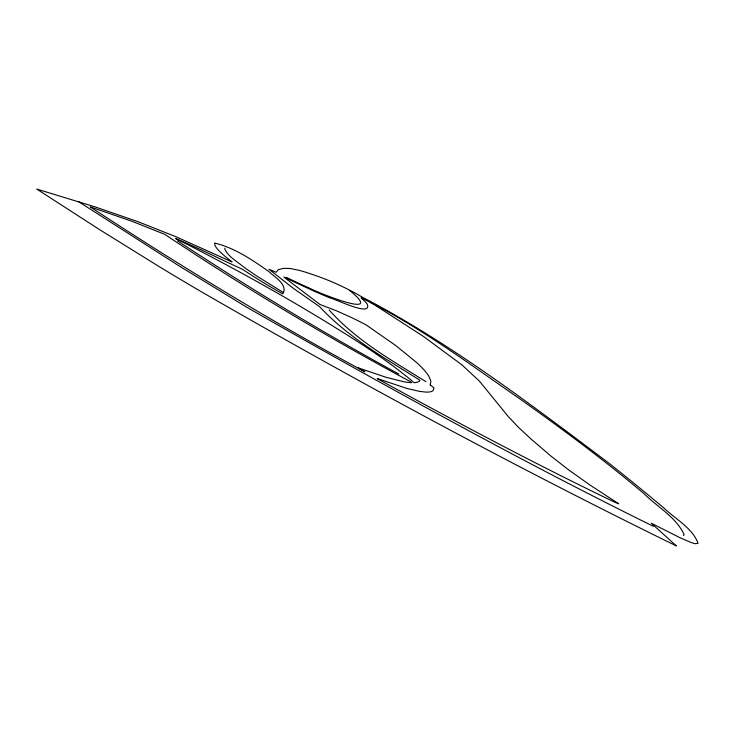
<?xml version="1.0" encoding="UTF-8"?>
<svg xmlns="http://www.w3.org/2000/svg" width="735" height="735" viewBox="0 0 735 735"><rect width="100%" height="100%" fill="white"/><g stroke="black" fill="none" stroke-linecap="round" stroke-linejoin="round"><path stroke-width="1.1" d="M225.039 248.173L224.772 249.036C228.273 256.818 236.716 261.1 242.982 266.465A118.307 14.728 27.8 0 0 257.921 276.755L283.012 292.31M683.486 535.493L684.129 534.611C676.264 517.265 657.265 506.939 644.035 493.69C604.06 459.908 561.953 428.753 519.296 398.48C470.749 364.927 423.139 329.427 370.532 302.305M653.415 526.333C542.825 471.842 434.504 412.868 326.919 352.708A880.64 75.227 28.6 0 1 247.447 307.625L179.377 266.107L78.893 201.859M398.839 374.041C323.189 332.854 249.468 288.148 177.493 240.841M425.868 381.621C391.92 360.49 355.905 340.259 329.142 309.968M231.497 261.421L232.058 261.954L176.308 236.881L137.858 221.639L94.944 206.847L36.75 189.07L99.418 229.522L159.807 267.007A494.591 57.119 28.2 0 0 202.364 292.365C357.642 381.832 515.428 467.092 676.384 545.93L651.247 523.173L679.682 537.57L690.679 542.32A35.831 5.255 30.5 0 0 695.31 543.725L698.057 543.284C692.453 527.932 675.171 519.002 663.723 507.821C645.523 492.698 627.258 477.649 608.672 463.004C535.797 408.155 462.71 352.515 382.788 308.167A34.361 3.693 28.2 0 1 378.479 305.815L374.032 303.38A66.646 7.754 28.1 0 0 362.869 297.5C346.378 287.734 328.977 279.87 310.629 273.87A132.052 15.931 28.3 0 0 299.384 270.388L290.316 268.505L283.453 268.348L278.344 269.662L276.112 272.281L268.992 269.267L293.274 288.276L317.584 305.255A9.279 1.231 27.7 0 1 320.23 307.34C347.958 336.97 383.67 357.614 417.82 378.902L419.106 379.747A3.197 0.469 28.5 0 1 419.713 380.243L419.887 380.693A159.881 23.226 27.4 0 1 414.035 382.687A228.594 37.632 27 0 0 357.513 341.545C298.768 303.996 237.883 269.809 175.601 238.489L186.175 243.064A153.192 22.978 27 0 1 218.056 257.875A157.685 18.595 27.1 0 0 239.849 268.064L241.42 268.808A4.502 0.597 27.2 0 1 243.129 269.745L244.415 270.544A105.436 13.294 27.7 0 0 282.819 293.917C288.322 284.757 274.513 277.058 268.927 271.61C252.261 259.896 234.888 247.98 214.85 243.101A112.418 14.14 27.8 0 0 231.442 261.403M349.823 290.591C387.079 321.002 316.307 291.951 309.398 288.111A96 11.007 27.5 0 1 286.283 277.343M430.232 384.929L433.981 387.878L433.099 390.524A132.034 19.487 27.7 0 1 425.721 392.086L419.428 391.36L406.896 388.447L377.275 378.543L378.966 379.591C456.582 422.156 534.768 463.748 614.552 502.106L618.677 503.787L589.773 484.889L568.826 469.996L550.901 456.058L531.001 439.006L518.423 427.283L508.289 416.58L479.229 380.932L461.856 364.817L423.47 336.446L374.593 304.869A8.893 0.992 28.1 0 0 370.477 302.554A64.248 7.506 28.1 0 0 362.612 298.529L361.115 297.905L363.853 300.422A91.223 10.428 27.6 0 1 367.252 304.143C372.553 317.887 333.488 298.006 330.456 298.125A113.888 12.936 27.5 0 1 312.448 290.398L283.875 277.058L320.01 304.501L336.805 310.942L350.962 317.29A57.596 7.736 28.1 0 1 366.149 324.925L395.963 345.707L417.011 362.86A190.347 27.425 27.3 0 1 428.753 376.072L430.866 381.052L430.232 384.929M358.368 367.932L364.983 371.873L363.136 370.863C269.699 320.442 179.028 265.17 90.276 206.912L132.199 221.354L164.888 234.401C244.176 287.422 326.129 336.474 410.204 381.511L411.628 382.678A144.088 21.012 27.5 0 1 403.533 381.713L385.636 377.156L358.414 367.923"/></g></svg>
